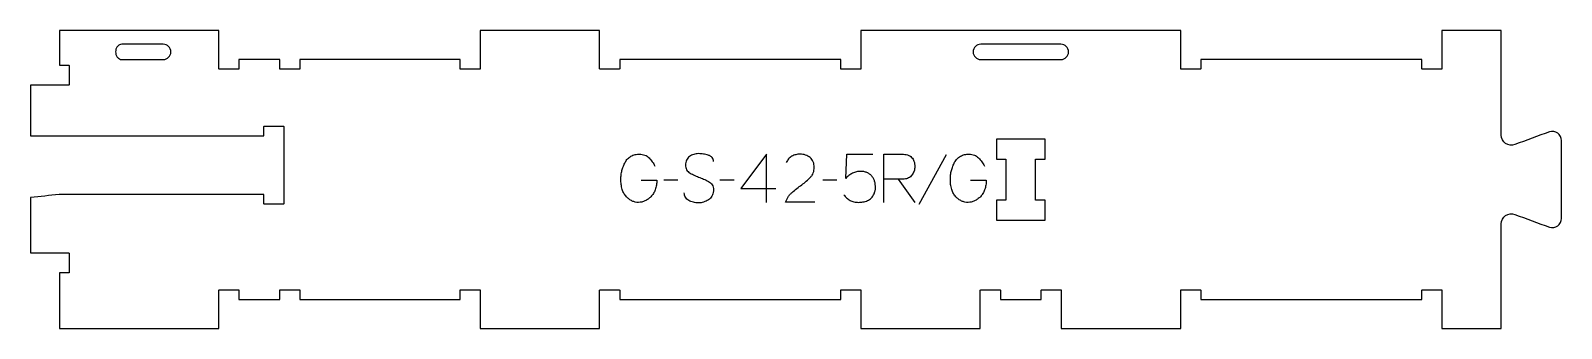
# Model space of a CAD drawing. Extents: x 0 to 955, y 0 to 186.
import ezdxf

# ---------------------------------------------------------------- set-up
doc = ezdxf.new("R2010")
doc.units = 0
for name, color, linetype in [('1_ANYTOOL_1MMDEEP_LABELS_S', 2, 'CONTINUOUS'), ('3_ANYTOOL_CUTTHROUGH_INSID', 4, 'CONTINUOUS'), ('4_ANYTOOL_CUTTHROUGH_OUTSI', 5, 'CONTINUOUS')]:
    doc.layers.add(name, color=color, linetype=linetype)

msp = doc.modelspace()

# ---------------------------------------------------------------- linework, layer by layer
at = {"layer": '1_ANYTOOL_1MMDEEP_LABELS_S'}
for p, q in [((571.229944, 108.043192), (554.04423, 77.271764)), ((403.787087, 92.400335), (395.001373, 92.314621)), ((438.84423, 92.400335), (430.058515, 92.314621)), ((443.129944, 87.171764), (464.901373, 87.171764)), ((503.04423, 92.400335), (494.258515, 92.314621)), ((541.272801, 92.957478), (551.729944, 78.471764))]:
    msp.add_line(p, q, dxfattribs=at)
for points in [[(380.901373, 92.314621), (390.672801, 92.271764, -0.031732), (390.40469, 89.264362, -0.048764), (389.660301, 86.346764, -0.050291), (388.550588, 84.036256, -0.060119), (386.965658, 82.028906, -0.036578), (385.233639, 80.54249, -0.050793), (383.274587, 79.382478, -0.051881), (381.32157, 78.714733, -0.053919), (379.272801, 78.471764, -0.055881), (377.237654, 78.678708, -0.055271), (375.297801, 79.328906, -0.05403), (373.371825, 80.4881, -0.038531), (371.687087, 81.986049, -0.067281), (370.139373, 84.097063, -0.049165), (369.115658, 86.518192, -0.047412), (368.442732, 89.722111, -0.028075), (368.258515, 93.000335, -0.03109), (368.426042, 95.691915, -0.031496), (368.928158, 98.341406, -0.031425), (369.779031, 100.969651, -0.02824), (370.937087, 103.478906, -0.064555), (372.46589, 105.630431, -0.078906), (374.53173, 107.255692, -0.076878), (377.155331, 108.230242, -0.050594), (379.958515, 108.514621, -0.039946), (381.618076, 108.381824, -0.052714), (383.221015, 107.946764, -0.053511), (384.604213, 107.231429, -0.05153), (385.808515, 106.243192, -0.040443), (387.848739, 103.820051, -0.04035), (389.472801, 101.100335)], [(426.029944, 103.928906, 0.071867), (425.83683, 105.265513, 0.100684), (425.210301, 106.446764, 0.047558), (424.735748, 106.923214, 0.038563), (424.185748, 107.311942, 0.037928), (423.48856, 107.65941, 0.026634), (422.751373, 107.914621, 0.028461), (419.728039, 108.600604, 0.041577), (416.64423, 108.857478, 0.036938), (415.14187, 108.746338, 0.041531), (413.676373, 108.402121, 0.041583), (412.298996, 107.824912, 0.038125), (411.029944, 107.036049, 0.057611), (409.959791, 106.044145, 0.065808), (409.165658, 104.823549, 0.06469), (408.688162, 103.363995, 0.046778), (408.54423, 101.828906, 0.052235), (408.706586, 100.279064, 0.075448), (409.251373, 98.828906, 0.076671), (410.167464, 97.655854, 0.061023), (411.372801, 96.771764, 0.021951), (414.401655, 95.244418, 0.018213), (417.54423, 93.964621, -0.02405), (420.645714, 92.659159, -0.02981), (423.587087, 91.028906, -0.068439), (424.728389, 90.062976, -0.079282), (425.537087, 88.811049, -0.076308), (425.962086, 87.232367, -0.047772), (425.987087, 85.586049, -0.046243), (425.693852, 83.90509, -0.06359), (425.04423, 82.334264, -0.064671), (424.071406, 81.050075, -0.057073), (422.815658, 80.036049, -0.067522), (419.84735, 78.673139, -0.070793), (416.622801, 78.171764, -0.064027), (413.483786, 78.534279, -0.070447), (410.558515, 79.714621, -0.054374), (409.400098, 80.564254, -0.074742), (408.501373, 81.675335, -0.075199), (407.978365, 82.981713, -0.057737), (407.815658, 84.386049)], [(489.329944, 78.557478), (471.029944, 78.600335, -0.034491), (471.692722, 80.347667, -0.037732), (472.599587, 81.980692, -0.037744), (473.738881, 83.455328, -0.03482), (475.079944, 84.750335, -0.00859), (478.039169, 87.148918, -0.008791), (481.079944, 89.443192, 0.020588), (483.899232, 91.676635, 0.025206), (486.501373, 94.157478, 0.046908), (487.521968, 95.45872, 0.051091), (488.26923, 96.932478, 0.050722), (488.717963, 98.580653, 0.041139), (488.858515, 100.286049, 0.039396), (488.715871, 102.093635, 0.058519), (488.226373, 103.832478, 0.060358), (487.435815, 105.239594, 0.061397), (486.329944, 106.414621, 0.048006), (484.973987, 107.33658, 0.045901), (483.46923, 107.989621, 0.045216), (481.729168, 108.39218, 0.034258), (479.94423, 108.514621, 0.055622), (477.309659, 108.220634, 0.079896), (474.865658, 107.239621, 0.080617), (472.896271, 105.573921, 0.060287), (471.458515, 103.414621)], [(507.329944, 83.271764, 0.051644), (509.064982, 81.251851, 0.067529), (511.21923, 79.703906, 0.067834), (513.675987, 78.799435, 0.054378), (516.287087, 78.514621, 0.039344), (519.27034, 78.749728, 0.059901), (522.137087, 79.564621, 0.055966), (523.351893, 80.241624, 0.047768), (524.403158, 81.155692, 0.046557), (525.398573, 82.420981, 0.031515), (526.187087, 83.828906, 0.047557), (526.875379, 85.708287, 0.064093), (527.129944, 87.686049, 0.035335), (526.988625, 89.683228, 0.045148), (526.529944, 91.628906, 0.045692), (525.779818, 93.340396, 0.046166), (524.729944, 94.886049, 0.060461), (523.395036, 96.157604, 0.060801), (521.79423, 97.071764, 0.059081), (519.830737, 97.635085, 0.040364), (517.787087, 97.800335, 0.051634), (515.206495, 97.533131, 0.068321), (512.772801, 96.664621, 0.044671), (510.531016, 95.232467, 0.031916), (508.529944, 93.471764), (509.258515, 108.514621), (525.458515, 108.514621)], [(532.272801, 78.514621), (532.272801, 108.514621), (543.629944, 108.514621, -0.030274), (545.395757, 108.407605, -0.049), (547.117444, 108.024442, -0.050774), (548.449967, 107.431986, -0.06445), (549.608515, 106.553906, -0.0646), (550.498427, 105.417875, -0.052254), (551.103158, 104.103014, -0.050381), (551.492294, 102.410465, -0.031337), (551.601373, 100.671764, -0.040022), (551.491212, 99.297707, -0.042626), (551.15673, 97.961049, -0.04247), (550.588045, 96.67133, -0.036572), (549.822801, 95.486049, -0.051097), (548.881023, 94.472094, -0.061981), (547.738873, 93.696764, -0.061813), (546.42987, 93.220264, -0.049309), (545.04423, 93.043192, -0.003273), (544.176579, 93.005501, -0.003121), (543.308515, 92.978906, -0.003882), (542.290734, 92.961987, -0.002215), (541.272801, 92.957478), (532.315658, 92.957478)], [(586.44423, 92.314621), (596.215658, 92.271764, -0.031732), (595.947548, 89.264362, -0.048764), (595.203158, 86.346764, -0.050291), (594.093446, 84.036256, -0.060119), (592.508515, 82.028906, -0.036578), (590.776496, 80.54249, -0.050793), (588.817444, 79.382478, -0.051881), (586.864427, 78.714733, -0.053919), (584.815658, 78.471764, -0.055881), (582.780511, 78.678708, -0.055271), (580.840658, 79.328906, -0.05403), (578.914682, 80.4881, -0.038531), (577.229944, 81.986049, -0.067281), (575.682231, 84.097063, -0.049165), (574.658515, 86.518192, -0.047412), (573.985589, 89.722111, -0.028075), (573.801373, 93.000335, -0.03109), (573.968899, 95.691915, -0.031496), (574.471015, 98.341406, -0.031425), (575.321888, 100.969651, -0.02824), (576.479944, 103.478906, -0.064555), (578.008747, 105.630431, -0.078906), (580.074587, 107.255692, -0.076878), (582.698188, 108.230242, -0.050594), (585.501373, 108.514621, -0.039946), (587.160934, 108.381824, -0.052714), (588.763873, 107.946764, -0.053511), (590.14707, 107.231429, -0.05153), (591.351373, 106.243192, -0.040443), (593.391596, 103.820051, -0.04035), (595.015658, 101.100335)]]:
    msp.add_lwpolyline(points, format="xyb", dxfattribs=at)
msp.add_lwpolyline([(459.115658, 78.514621), (459.158515, 108.557478), (443.129944, 87.171764)], dxfattribs=at)
at = {"layer": '3_ANYTOOL_CUTTHROUGH_INSID'}
for points in [[(82.75, 177), (57.009651, 177, 0.12263), (55.35456, 176.587875, 0.106401), (54.040385, 175.480762, 0.09127), (53.253336, 173.956608, 0.148392), (53.253336, 170.543392, 0.09127), (54.040385, 169.019238, 0.106401), (55.35456, 167.912125, 0.12263), (57.009651, 167.5), (82.75, 167.5, 1)], [(592.75, 177, 1), (592.75, 167.5), (642.75, 167.5, 1), (642.75, 177)]]:
    msp.add_lwpolyline(points, format="xyb", close=True, dxfattribs=at)
msp.add_lwpolyline([(608.5, 79.955747), (602.5, 79.955747), (602.5, 67.455747), (633, 67.455747), (633, 79.955747), (627, 79.955747), (627, 105.455747), (633, 105.455747), (633, 117.955747), (602.5, 117.955747), (602.5, 105.455747), (608.5, 105.455747)], close=True, dxfattribs=at)
at = {"layer": '4_ANYTOOL_CUTTHROUGH_OUTSI'}
msp.add_lwpolyline([(18, 164), (23.75, 164, -0.414214), (24, 163.75), (24, 151.75, -0.414214), (23.75, 151.5), (0, 151.5), (0, 119.911494), (145.499983, 119.911494), (145.499983, 125.661494, -0.414214), (145.749983, 125.911494), (157.749983, 125.911494, -0.414214), (157.999983, 125.661494), (157.999983, 119.661494), (157.999983, 83.661494), (157.999983, 77.661494, -0.414214), (157.749983, 77.411494), (145.749983, 77.411494, -0.414214), (145.499983, 77.661494), (145.499983, 83.411494), (17.750074, 83.410799, -0.00002), (0, 81.525143), (0, 47), (23.75, 47, -0.414214), (24, 46.75), (24, 34.75, -0.414214), (23.75, 34.5), (18, 34.5), (18, 0), (117.5, 0), (117.5, 23.75, -0.414214), (117.75, 24), (129.75, 24, -0.414214), (130, 23.75), (130, 18), (155.5, 18), (155.5, 23.75, -0.414214), (155.75, 24), (167.75, 24, -0.414214), (168, 23.75), (168, 18), (268, 18), (268, 23.75, -0.414214), (268.25, 24), (280.25, 24, -0.414214), (280.5, 23.75), (280.5, 0), (355, 0), (355, 23.75, -0.414214), (355.25, 24), (367.25, 24, -0.414214), (367.5, 23.75), (367.5, 18), (505.5, 18), (505.5, 23.75, -0.414214), (505.75, 24), (517.75, 24, -0.414214), (518, 23.75), (518, 0), (592.5, 0), (592.5, 23.75, -0.414214), (592.75, 24), (604.75, 24, -0.414214), (605, 23.75), (605, 18), (630.5, 18), (630.5, 23.75, -0.414214), (630.75, 24), (642.75, 24, -0.414214), (643, 23.75), (643, 0), (717.5, 0), (717.5, 23.75, -0.414214), (717.75, 24), (729.75, 24, -0.414214), (730, 23.75), (730, 18), (868, 18), (868, 23.75, -0.414214), (868.25, 24), (880.25, 24, -0.414214), (880.5, 23.75), (880.5, 0), (917.5, 0), (917.5, 65.136954, -0.522099), (925.915905, 70.999663, 0.000005), (947.612488, 62.9844, 0.236335), (952.682073, 63.883421, 0.237079), (954.999723, 68.496607), (955.000179, 117.002691, 0.237079), (952.682529, 121.615874, 0.237104), (947.598013, 122.509963, -0.000005), (925.915807, 114.499895, -0.522094), (917.5, 120.36264), (917.5, 185.5), (880.5, 185.5), (880.5, 161.75, -0.414214), (880.25, 161.5), (868.25, 161.5, -0.414214), (868, 161.75), (868, 167.5), (730, 167.5), (730, 161.75, -0.414214), (729.75, 161.5), (717.75, 161.5, -0.414214), (717.5, 161.75), (717.5, 185.5), (518, 185.5), (518, 161.75, -0.414214), (517.75, 161.5), (505.75, 161.5, -0.414214), (505.5, 161.75), (505.5, 167.5), (367.5, 167.5), (367.5, 161.75, -0.414214), (367.25, 161.5), (355.25, 161.5, -0.414214), (355, 161.75), (355, 185.5), (280.5, 185.5), (280.5, 161.75, -0.414214), (280.25, 161.5), (268.25, 161.5, -0.414214), (268, 161.75), (268, 167.5), (168, 167.5), (168, 161.75, -0.414214), (167.75, 161.5), (155.75, 161.5, -0.414214), (155.5, 161.75), (155.5, 167.5), (130, 167.5), (130, 161.75, -0.414214), (129.75, 161.5), (117.75, 161.5, -0.414214), (117.5, 161.75), (117.5, 185.5), (18, 185.5)], format="xyb", close=True, dxfattribs=at)

doc.saveas('drawing.dxf')
